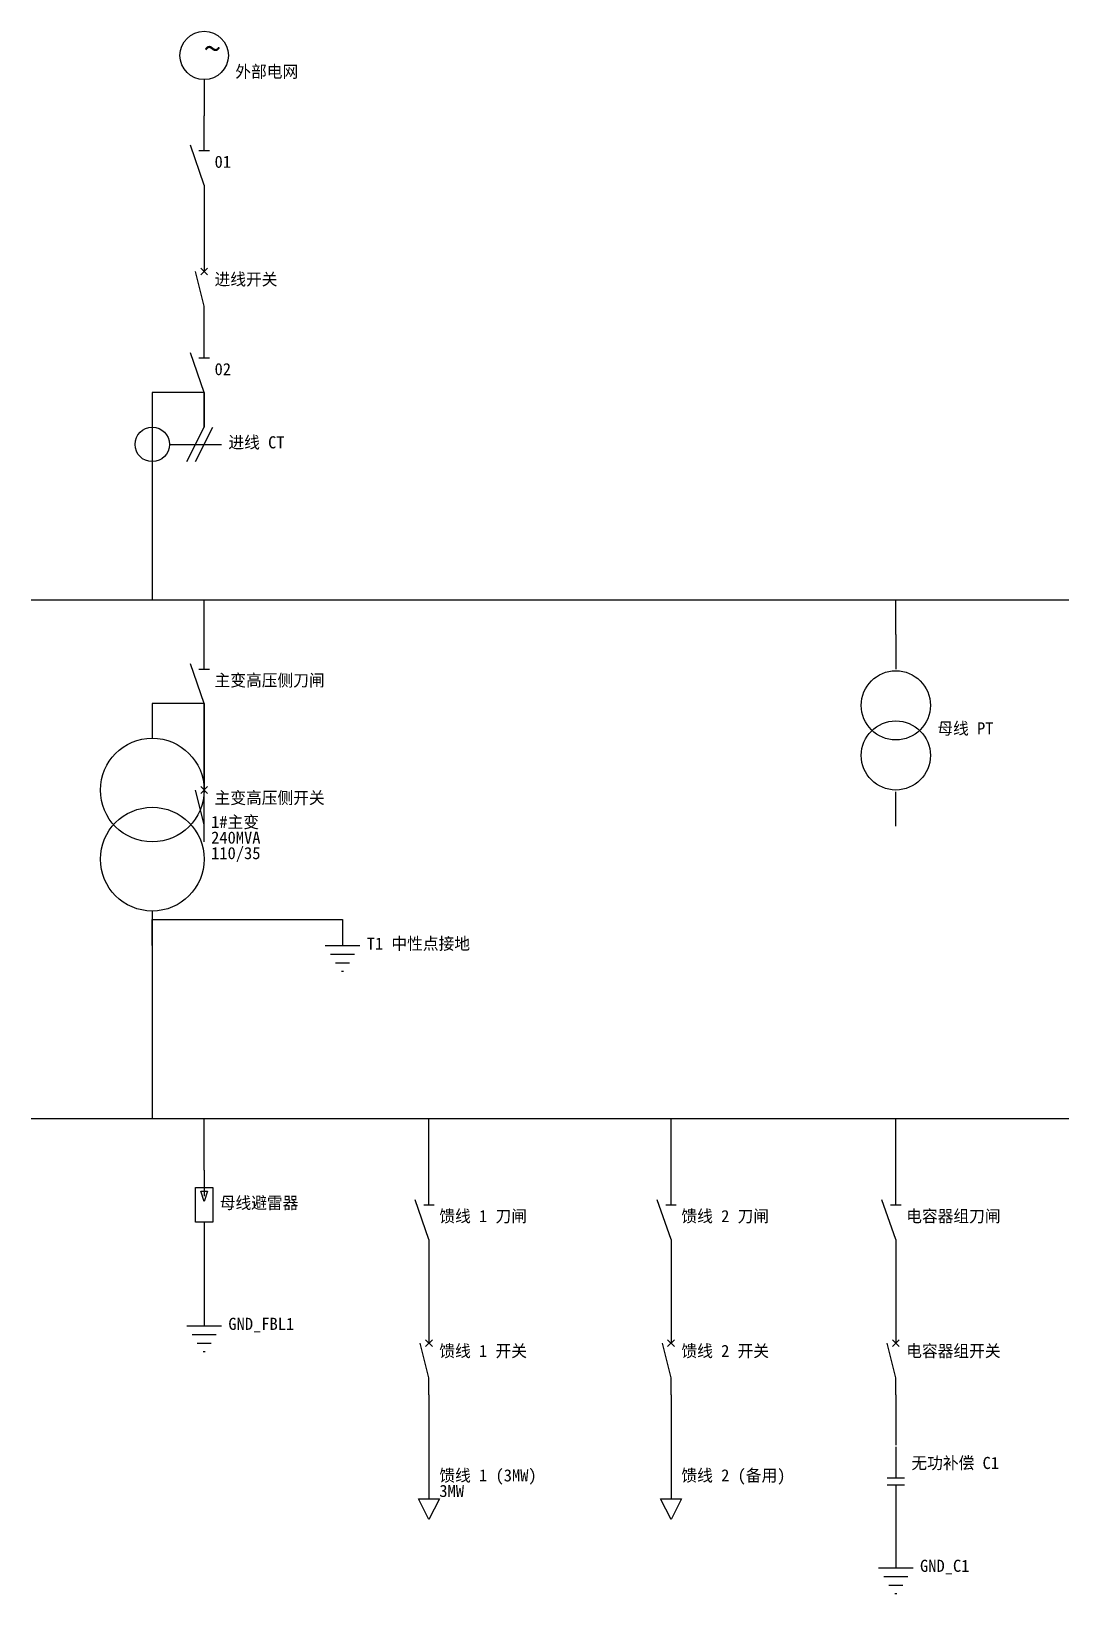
# Model space of a CAD drawing. Extents: x 100 to 700, y -895 to 9.
import ezdxf

# ---------------------------------------------------------------- set-up
doc = ezdxf.new("R2010")
doc.units = 0
for name, color, linetype in [('ELEMENTS', 7, 'CONTINUOUS'), ('LABELS', 8, 'CONTINUOUS'), ('WIRES', 7, 'CONTINUOUS')]:
    doc.layers.add(name, color=color, linetype=linetype)

msp = doc.modelspace()

# ---------------------------------------------------------------- linework, layer by layer
at = {"layer": 'ELEMENTS'}
for p, q in [((200, -19), (200, -40)), ((200, -60), (200, -40)), ((200, -80), (192, -57)), ((197, -60), (203, -60)), ((200, -80), (200, -100)), ((200, -120), (200, -130)), ((202, -132), (198, -128)), ((202, -128), (198, -132)), ((200, -180), (200, -160)), ((200, -200), (192, -177)), ((197, -180), (203, -180)), ((170, -200), (170, -260)), ((200, -200), (200, -220)), ((190, -240), (200, -220)), ((195, -240), (205, -220)), ((180, -230), (210, -230)), ((200, -360), (200, -340)), ((600, -340), (600, -360)), ((200, -380), (192, -357)), ((197, -360), (203, -360)), ((170, -380), (170, -400)), ((200, -380), (200, -400)), ((200, -420), (200, -430)), ((202, -432), (198, -428)), ((202, -428), (198, -432)), ((599.87, -431), (599.87, -451)), ((170, -500), (170, -520)), ((280, -505), (280, -520)), ((270, -520), (290, -520)), ((273, -525), (287, -525)), ((276, -530), (284, -530)), ((280.5, -535), (279.5, -535)), ((200, -650), (200, -665)), ((330, -670), (330, -650)), ((470, -670), (470, -650)), ((600, -670), (600, -650)), ((330, -690), (322, -667)), ((470, -690), (462, -667)), ((600, -690), (592, -667)), ((327, -670), (333, -670)), ((467, -670), (473, -670)), ((597, -670), (603, -670)), ((200, -680), (200, -690)), ((330, -690), (330, -710)), ((470, -690), (470, -710)), ((600, -690), (600, -710)), ((200, -725), (200, -740)), ((190, -740), (210, -740)), ((330, -740), (330, -750)), ((470, -740), (470, -750)), ((600, -740), (600, -750)), ((193, -745), (207, -745)), ((196, -750), (204, -750)), ((332, -752), (328, -748)), ((332, -748), (328, -752)), ((472, -752), (468, -748)), ((472, -748), (468, -752)), ((602, -752), (598, -748)), ((602, -748), (598, -752)), ((200.5, -755), (199.5, -755)), ((330, -810), (330, -840)), ((470, -810), (470, -840)), ((600, -810), (600, -828)), ((595, -828), (605, -828)), ((595, -832), (605, -832)), ((600, -865), (600, -880)), ((590, -880), (610, -880)), ((593, -885), (607, -885)), ((596, -890), (604, -890)), ((600.5, -895), (599.5, -895))]:
    msp.add_line(p, q, dxfattribs=at)
for points in [[(200, -160), (200, -150), (195, -130)], [(200, -460), (200, -450), (195, -430)], [(330, -780), (330, -770), (325, -750)], [(470, -780), (470, -770), (465, -750)], [(600, -780), (600, -770), (595, -750)]]:
    msp.add_lwpolyline(points, dxfattribs=at)
for points in [[(195, -660), (205, -660), (205, -680), (195, -680)], [(198, -662), (202, -662), (200, -668)], [(324, -840), (336, -840), (330, -852)], [(464, -840), (476, -840), (470, -852)]]:
    msp.add_lwpolyline(points, close=True, dxfattribs=at)
for centre, radius in [((200, -5), 14), ((170, -230), 10), ((600, -381), 20), ((600, -410), 20), ((170, -430), 30), ((170, -470), 30)]:
    msp.add_circle(centre, radius, dxfattribs=at)
at = {"layer": 'WIRES'}
for points in [[(200, -40), (200, -40)], [(200, -100), (200, -120)], [(200, -160), (200, -160)], [(200, -220), (200, -200), (170, -200)], [(170, -260), (170, -320)], [(100, -320), (700, -320)], [(200, -340), (200, -320)], [(600, -340), (600, -320)], [(200, -460), (200, -380), (170, -380)], [(200, -400), (200, -420)], [(170, -520), (170, -505), (280, -505)], [(170, -520), (170, -620)], [(100, -620), (700, -620)], [(200, -650), (200, -620)], [(330, -650), (330, -620)], [(470, -650), (470, -620)], [(600, -650), (600, -620)], [(200, -690), (200, -725)], [(330, -710), (330, -740)], [(470, -710), (470, -740)], [(600, -710), (600, -740)], [(330, -780), (330, -810)], [(470, -780), (470, -810)], [(600, -780), (600, -809)], [(600, -832), (600, -865)]]:
    msp.add_lwpolyline(points, dxfattribs=at)

# ---------------------------------------------------------------- texts
at = {"layer": 'ELEMENTS'}
msp.add_text('~', height=14, dxfattribs=at).set_placement((200, -8))
at = {"layer": 'LABELS'}
for s, p in [('外部电网', (218, -17.83)), ('01', (206, -70)), ('进线开关', (206, -138)), ('02', (206, -190)), ('进线 CT', (214, -232.33)), ('主变高压侧刀闸', (206, -370)), ('母线 PT', (624, -397.83)), ('主变高压侧开关', (206, -438)), ('1#主变', (204, -452)), ('240MVA', (204, -461)), ('110/35', (204, -470)), ('T1 中性点接地', (294, -522.33)), ('母线避雷器', (209, -672.33)), ('馈线 1 刀闸', (336, -680)), ('馈线 2 刀闸', (476, -680)), ('电容器组刀闸', (606, -680)), ('GND_FBL1', (214, -742.33)), ('馈线 1 开关', (336, -758)), ('馈线 2 开关', (476, -758)), ('电容器组开关', (606, -758)), ('馈线 1 (3MW)', (336, -830)), ('馈线 2 (备用)', (476, -830)), ('无功补偿 C1', (609, -822.83)), ('3MW', (336, -839)), ('GND_C1', (614, -882.33))]:
    msp.add_text(s, height=7, dxfattribs=at).set_placement(p)

doc.saveas('drawing.dxf')
